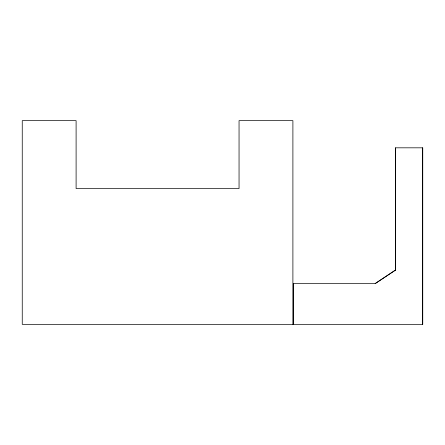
<?xml version="1.0" encoding="UTF-8"?>
<svg xmlns="http://www.w3.org/2000/svg" width="445" height="445" viewBox="0 0 445 445"><rect width="100%" height="100%" fill="white"/><g stroke="black" fill="none" stroke-linecap="round" stroke-linejoin="round"><path stroke-width="0.67" d="M375.146 283.604L395.566 270.026L375.168 283.604L293.316 283.604L293.316 324.338M422.644 147.818L422.644 324.338M395.594 147.818L395.594 270.132M395.483 270.026L395.483 147.818L422.75 147.818L422.75 324.338L22.25 324.338L22.25 120.662L76.101 120.662L76.101 188.552L239.048 188.552L239.048 120.662L292.899 120.662L292.899 324.338M293.533 283.604L293.539 324.338M293.478 283.604L293.478 324.338"/></g></svg>
